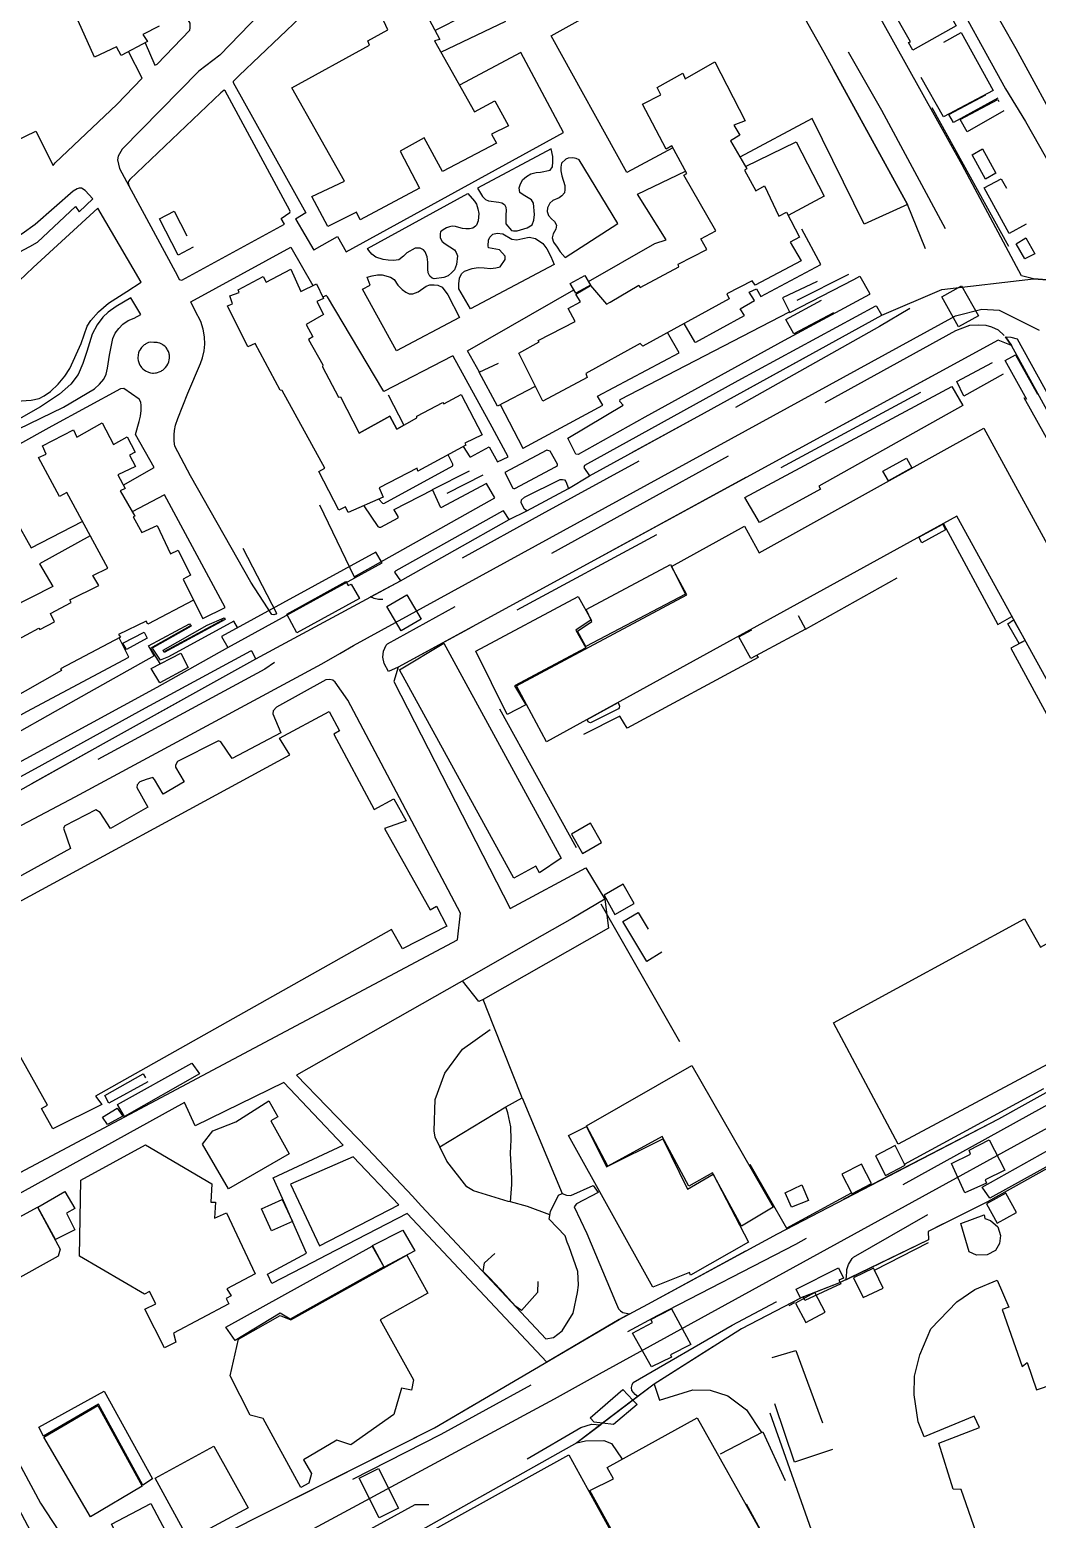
# Model space of a CAD drawing. Header units: millimetres. Extents: x 198785 to 203305, y 542885 to 545889.
# Drawn here: x 199502.6 to 199685, y 545003.5 to 545273.2 of the extents above; entities that cross this region are included whole.
import ezdxf

# ---------------------------------------------------------------- set-up
doc = ezdxf.new("R2010")
doc.units = ezdxf.units.MM
for name, pattern in [('FENCE_25K', [54.3, 28.7, -9.2, -16.4]), ('HIDDEN_BULD_25K', [28.8, 18.4, -10.4]), ('HIDDEN_IN_25K', [56.5, 36.5, -20]), ('HIDDEN_SORO_25K', [40.1, 25.4, -14.7])]:
    doc.linetypes.add(name, pattern=pattern)
for name, color, linetype in [('A0013114', 253, 'Continuous'), ('A0013118', 253, 'Continuous'), ('A0023119', 253, 'Continuous'), ('A0023214', 253, 'Continuous'), ('A0033324', 253, 'Continuous'), ('A0043325', 253, 'Continuous'), ('A0053326', 253, 'Continuous'), ('B0014111', 253, 'Continuous'), ('B0014113', 253, 'Continuous'), ('B0014115', 253, 'Continuous'), ('B0014116', 253, 'Continuous'), ('B0014118', 253, 'Continuous'), ('B0024120', 253, 'Continuous'), ('B0024127', 253, 'Continuous'), ('C0076117', 253, 'Continuous')]:
    doc.layers.add(name, color=color, linetype=linetype)

msp = doc.modelspace()

# ---------------------------------------------------------------- linework, layer by layer
at = {"layer": 'A0013114'}
for points in [[(199455.93, 545110.73), (199479.43, 545123.67), (199485.72, 545127.04), (199496.02, 545133.01), (199497.87, 545133.83), (199516.53, 545144.28), (199543.58, 545159.26), (199569.72, 545173.43), (199589.43, 545184.51), (199592.6, 545186.06), (199600.18, 545190.1), (199603.93, 545192.43), (199624.76, 545203.83), (199656.86, 545221.49), (199667.76, 545226.14), (199684.34, 545228.07), (199687.67, 545227.82), (199703.89, 545197.32), (199725.27, 545158.6), (199745.76, 545121.58), (199746.11, 545119.54), (199762.44, 545090.13), (199797.32, 545027.13), (199826.7, 544973.41)], [(199464.66, 545102.61), (199461.06, 545100.76), (199458.92, 545099.69), (199474.73, 545065.03), (199476.54, 545063.83), (199477.56, 545063.12), (199479.22, 545062.08), (199480.71, 545060.96), (199482.19, 545060.69), (199480.46, 545051.24), (199504.57, 545006.4), (199515.55, 544989.64), (199575.89, 545020.04), (199609.31, 545039.66), (199614.51, 545042.46), (199637.97, 545055.21), (199678.07, 545076.03), (199735.51, 545108.01), (199737.36, 545112.09), (199680.34, 545216.02), (199677.94, 545216.98), (199569.35, 545157.79)], [(199560.24, 545151.82), (199557.91, 545155.07), (199557.51, 545155.43), (199556.93, 545155.55), (199556.21, 545155.5), (199547.32, 545150.52), (199546.69, 545149.84), (199546.64, 545149.3), (199548.08, 545145.91), (199539.3, 545141.22), (199537.22, 545144.24), (199536.81, 545144.41), (199529.37, 545140.7), (199529.02, 545140.03), (199529.03, 545139.69), (199530.56, 545137.03), (199526.77, 545134.81), (199525.19, 545137.42), (199524.9, 545137.77), (199523.7, 545137.42), (199522.58, 545136.99), (199522.1, 545136.48), (199522.03, 545135.96), (199523.98, 545132.41), (199517.25, 545128.58), (199515.39, 545131.45), (199514.57, 545131.93), (199509, 545129.02), (199508.74, 545128.62), (199510, 545124.92), (199500.45, 545119.67)], [(199741.32, 545096.37), (199691.44, 545069.63), (199676.02, 545060.98), (199665.29, 545055.63), (199665.34, 545054.11), (199649.24, 545046.3), (199642.25, 545043.61), (199631.46, 545037.97), (199615.64, 545027.95), (199601.67, 545017.37), (199525.96, 544974.81), (199560.33, 544905.84), (199795.74, 544988.1), (199803.5, 544987.03), (199796.86, 544999.51), (199758.04, 545069.65), (199743.77, 545095.18), (199741.32, 545096.37)]]:
    msp.add_lwpolyline(points, dxfattribs=at)
at = {"layer": 'A0013118'}
for points in [[(199612.3, 545384.97), (199613.06, 545384.65), (199613.55, 545383.79), (199617.18, 545373.28), (199620.94, 545362.5), (199635.86, 545336.41), (199638.08, 545331.44), (199646.43, 545317.74), (199651.51, 545309.41), (199652.76, 545307.9), (199657.17, 545302.59), (199679.29, 545262.48), (199682.87, 545256.55), (199699.67, 545226.96)], [(199684.34, 545228.07), (199682.14, 545228.64), (199671.41, 545248.69), (199649.32, 545288.44), (199628.94, 545325.49), (199624.26, 545334.85), (199600.42, 545377.58), (199600.25, 545378.16), (199600.31, 545378.43), (199601.99, 545379.33)], [(199689.94, 545253.67), (199681.21, 545269.69), (199668.84, 545291.48), (199659.21, 545309.09), (199659.15, 545310.43), (199659.36, 545311.95), (199662.84, 545317.65), (199666.63, 545323.09), (199668.33, 545327.05), (199669.2, 545331.39), (199669.14, 545338.16), (199669.03, 545344.34), (199669.22, 545349.68), (199669.66, 545352.03), (199670.86, 545355.08), (199673.36, 545357.83), (199679.17, 545361.29), (199689.87, 545364.88)], [(199480.9, 545303.62), (199479.17, 545307), (199475.71, 545305.44), (199475.72, 545305.23), (199484.24, 545290.28), (199488.47, 545282.31), (199488.7, 545281.05), (199489.21, 545278.58), (199489.65, 545276.29), (199489.98, 545274.77), (199490.63, 545272.28), (199491.18, 545270.44), (199491.74, 545269), (199492.42, 545267.55), (199498.68, 545255.51), (199499.37, 545253.85), (199499.76, 545253.17), (199500.01, 545252.98), (199503.72, 545254.78), (199506.9, 545248.61), (199507.22, 545249.05), (199518.39, 545259.62), (199523.01, 545264.39), (199520.54, 545269.21)], [(199523.54, 545270.81), (199525.25, 545266.78), (199525.7, 545266.92), (199531.63, 545273.1), (199531.68, 545273.52), (199531.66, 545274.36), (199530.11, 545276.94), (199516.87, 545301.15), (199516.42, 545301.23), (199515.24, 545300.93), (199510.32, 545298.52)], [(199619.07, 545251.79), (199610.71, 545247.33), (199597.03, 545272.06), (199617.97, 545283.76), (199633.39, 545292.13)], [(199633.39, 545292.16), (199646.39, 545269.11), (199661.53, 545241.56), (199653.67, 545237.96), (199644.25, 545257.11), (199631.2, 545250.11)], [(199561.43, 545283.53), (199553.21, 545282.08), (199551.77, 545281.79), (199550.64, 545281.51), (199549.78, 545281.17), (199548.91, 545280.6), (199547.91, 545279.86), (199537.04, 545268.59), (199533.23, 545265.69), (199519.37, 545251.54), (199518.65, 545250.29), (199518.52, 545249.61), (199518.87, 545248.06), (199520.57, 545244.91)], [(199561.43, 545283.53), (199560.18, 545283.19), (199559.71, 545282.99), (199558.96, 545282.46), (199540.53, 545264.9), (199539.47, 545263.82), (199539.48, 545263.62), (199552.61, 545240.01), (199550.77, 545238.88), (199550.8, 545238.8), (199554.03, 545233.25), (199554.17, 545233.36), (199558.36, 545235.75), (199559.89, 545232.94), (199599.27, 545254.58), (199591.52, 545269.03), (199580.41, 545263.15)], [(199577.06, 545269.11), (199588.8, 545274.71), (199586.54, 545278.32), (199576, 545273.02)], [(199520.57, 545244.91), (199529.39, 545228.59), (199529.69, 545227.98), (199530.17, 545227.82), (199548.76, 545237.99), (199548.14, 545238.97), (199549.72, 545240.07), (199549.77, 545240.25), (199549.7, 545240.46), (199537.98, 545262.13), (199537.84, 545262.22), (199537.24, 545261.76), (199520.75, 545246.06), (199520.57, 545245.83), (199520.43, 545245.5), (199520.57, 545244.91)], [(199597, 545251.63), (199583.71, 545244.46), (199584.61, 545243), (199585.14, 545242.45), (199585.66, 545242.2), (199587.52, 545241.98), (199588.1, 545241.85), (199588.56, 545241.55), (199588.81, 545241.02), (199588.87, 545240.42), (199588.81, 545239.64), (199588.84, 545238.06), (199589.81, 545236.85), (199590.22, 545236.74), (199590.85, 545236.75), (199592.68, 545237.29), (199593.58, 545237.86), (199593.87, 545238.67), (199593.99, 545239.72), (199593.84, 545241.8), (199593.48, 545242.39), (199592.57, 545242.94), (199591.93, 545243.26), (199591.35, 545243.73), (199591.22, 545244.52), (199591.38, 545245.12), (199591.86, 545245.99), (199592.57, 545246.58), (199593.35, 545247.06), (199594.29, 545247.35), (199595.09, 545247.37), (199596.83, 545247.74), (199597.27, 545248.37), (199597.33, 545249.23), (199597.31, 545250.2), (199597, 545251.63)], [(199632.19, 545248.43), (199641.37, 545252.88), (199646.41, 545243.03), (199639.91, 545239.53)], [(199600.92, 545249.96), (199600.12, 545249.92), (199599.7, 545249.75), (199598.89, 545249.04), (199598.8, 545248.28), (199598.8, 545247.65), (199598.93, 545246.73), (199599.48, 545245), (199599.49, 545244.27), (199599.42, 545243.66), (199598.98, 545243.11), (199598.45, 545242.71), (199597.35, 545242.25), (199596.76, 545241.79), (199596.33, 545240.93), (199596.31, 545240.25), (199596.51, 545239.56), (199597.08, 545238.94), (199597.65, 545238.45), (199598, 545237.81), (199597.89, 545237.08), (199597.39, 545236.23), (199597.22, 545235.49), (199597.46, 545234.71), (199598.12, 545233.8), (199598.66, 545232.95), (199599.56, 545231.95), (199609.08, 545238.1), (199602.11, 545249.64), (199601.55, 545249.88), (199600.92, 545249.96)], [(199603.77, 545227.57), (199615.8, 545234.45), (199617.84, 545235.15), (199612.65, 545243.4), (199621.36, 545247.56)], [(199511.99, 545244.47), (199511.59, 545244.46), (199511.2, 545244.38), (199510.47, 545243.93), (199503.61, 545237.89), (199501.27, 545236.23), (199499.23, 545235.03), (199496.36, 545233.98), (199491.94, 545232.67), (199480.8, 545229.59), (199482.42, 545226.67), (199485.09, 545227.02), (199484.37, 545228.82), (199496.71, 545231.41), (199499.84, 545232.41), (199502.64, 545233.92), (199504.02, 545234.71), (199510.89, 545241.16), (199511.59, 545240.21), (199514.03, 545242.55), (199512.67, 545244.04), (199511.99, 545244.47)], [(199581.58, 545237.1), (199580.96, 545237.17), (199580.28, 545237.34), (199579.69, 545237.56), (199579.07, 545237.6), (199578.61, 545237.51), (199578.1, 545237.29), (199577.5, 545236.94), (199577, 545236.58), (199576.91, 545236.24), (199576.95, 545235.47), (199577.29, 545234.85), (199577.85, 545234.4), (199579.55, 545233.35), (199579.81, 545232.82), (199580.04, 545232.22), (199579.89, 545230.68), (199579.51, 545229.73), (199579.04, 545229.24), (199578.37, 545228.62), (199577.61, 545228.33), (199575.87, 545228.08), (199575.46, 545228.18), (199575.06, 545228.55), (199574.76, 545229.16), (199574.72, 545229.83), (199574.71, 545231.1), (199574.58, 545232.04), (199574.19, 545232.98), (199573.89, 545233.32), (199573.3, 545233.64), (199572.43, 545233.63), (199570.87, 545232.77), (199570.3, 545232.17), (199569.46, 545231.52), (199568.49, 545231.37), (199567.49, 545231.46), (199566.59, 545231.59), (199565.26, 545232.02), (199564.53, 545232.57), (199563.99, 545233.2), (199563.8, 545233.55), (199581.94, 545243.52), (199583.16, 545242.14), (199583.48, 545241.62), (199583.74, 545240.74), (199583.9, 545239.93), (199583.79, 545238.56), (199583.51, 545237.81), (199583.32, 545237.61), (199582.82, 545237.27), (199582.21, 545237.14), (199581.58, 545237.1)], [(199500.23, 545205.95), (199502.91, 545206.09), (199504.33, 545206.39), (199505.25, 545206.87), (199506.37, 545207.67), (199507.8, 545209.02), (199509, 545210.45), (199509.9, 545211.83), (199511.95, 545216.34), (199513.03, 545219.52), (199513.7, 545220.54), (199515.08, 545222.1), (199516.86, 545223.67), (199520.2, 545225.81), (199522.8, 545227.49), (199514.97, 545240.84), (199503.23, 545230.12), (199500.74, 545227.72)], [(199621.05, 545219.98), (199622.97, 545216.64), (199623.21, 545216.62), (199632, 545221.43), (199631.21, 545222.66), (199633.81, 545224.15), (199632.89, 545225.67), (199634.17, 545226.25), (199634.95, 545224.9), (199645.86, 545230.67), (199642.41, 545237.06)], [(199590.82, 545235.14), (199591.9, 545235.4), (199593.04, 545235.59), (199594.2, 545235.36), (199595.5, 545234.47), (199596.24, 545233.52), (199596.93, 545232.14), (199597.57, 545230.66), (199582.44, 545222.67), (199580.32, 545226.29), (199580.3, 545227.14), (199580.45, 545228.21), (199580.76, 545228.99), (199581.34, 545229.49), (199582.73, 545229.94), (199583.83, 545230.1), (199584.9, 545230.06), (199586.05, 545229.97), (199587, 545230.04), (199587.76, 545230.24), (199588.72, 545231.58), (199588.67, 545232.2), (199587.64, 545233.31), (199585.67, 545233.71), (199585.63, 545234.04), (199585.66, 545235.08), (199585.94, 545235.6), (199586.49, 545236.15), (199587.22, 545236.33), (199588.26, 545236.2), (199589.89, 545235.28), (199590.82, 545235.14)], [(199541.23, 545179.33), (199547.3, 545167.57), (199547.18, 545167.37), (199546.84, 545167.24), (199546.44, 545167.3), (199542.68, 545173.17), (199531.72, 545192.44), (199528.92, 545197.78), (199528.8, 545198.66), (199528.75, 545199.86), (199528.83, 545200.6), (199529.04, 545201.61), (199529.44, 545202.81), (199531.23, 545207.39), (199533.56, 545212.74), (199533.92, 545213.76), (199534.19, 545215.02), (199534.31, 545216.24), (199534.27, 545217.6), (199534.05, 545218.96), (199533.58, 545220.33), (199532.59, 545222.3), (199531.82, 545223.93), (199549.92, 545233.83), (199553.88, 545226.84)], [(199571.33, 545225.38), (199571.96, 545225.38), (199572.92, 545225.71), (199574.37, 545226.73), (199575.06, 545226.99), (199575.82, 545226.99), (199576.49, 545226.92), (199577.31, 545226.55), (199578.33, 545225.16), (199580.42, 545221.07), (199569.03, 545215.06), (199562.88, 545226.18), (199564.26, 545226.9), (199563.69, 545228.38), (199564.64, 545228.64), (199565.58, 545228.79), (199566.4, 545228.82), (199567.94, 545228.4), (199568.58, 545227.95), (199569.28, 545226.9), (199570.04, 545226.15), (199570.73, 545225.68), (199571.33, 545225.38)], [(199651.78, 545227.94), (199652.91, 545228.54), (199654.67, 545225.45), (199654.62, 545225.23), (199639.17, 545216.9), (199613.97, 545203.03), (199601.89, 545196.28), (199601.49, 545196.33), (199600.02, 545199.22), (199610.05, 545205.22), (199609.44, 545205.86), (199609.49, 545206.24), (199640.17, 545222.08)], [(199746.11, 545119.54), (199745.76, 545121.58), (199725.27, 545158.6), (199703.89, 545197.32), (199687.67, 545227.82), (199684.34, 545228.07)], [(199520.91, 545224.61), (199518.27, 545223.06), (199516.8, 545222.06), (199515.89, 545221.14), (199514.82, 545219.73), (199513.95, 545218.06), (199512.94, 545214.94), (199512.24, 545212.73), (199511.42, 545210.77), (199510.1, 545209.03), (199507.99, 545207.17), (199504.6, 545204.89), (199499.82, 545202.17)], [(199500.52, 545200.86), (199508.77, 545204.87), (199514.35, 545208.16), (199515.27, 545209.02), (199516.07, 545209.91), (199516.45, 545210.84), (199516.73, 545211.89), (199517.07, 545214.24), (199517.68, 545217.27), (199518.1, 545218.25), (199518.74, 545219.09), (199519.51, 545219.85), (199520.46, 545220.54), (199521.55, 545220.98), (199522.72, 545221.59), (199520.91, 545224.61)], [(199581.12, 545197.71), (199582.28, 545195.86), (199582.46, 545195.87), (199585.8, 545197.64), (199587.33, 545194.92), (199589.21, 545195.86), (199586.36, 545201.23), (199579.3, 545214.08), (199579.11, 545214.05), (199566.75, 545207.7), (199566.56, 545207.97), (199556.55, 545224.81), (199556.32, 545225.05), (199555.69, 545224.74)], [(199584.02, 545211.17), (199581.88, 545215.05), (199601.13, 545226.06)], [(199656.86, 545221.49), (199655.97, 545223.07), (199655.73, 545223.14), (199630.82, 545209.58), (199603.05, 545194.27), (199602.95, 545193.93), (199603.93, 545192.43)], [(199587.77, 545205.3), (199591.92, 545197.44), (199591.96, 545197.41), (199606.36, 545205.19), (199605.42, 545206.84), (199620.22, 545214.7), (199618.1, 545218.36)], [(199519.57, 545190.74), (199525.13, 545193.93), (199521.78, 545199.87), (199522.46, 545202.23), (199522.71, 545203.22), (199522.79, 545204.26), (199522.82, 545205.14), (199522.75, 545205.77), (199522.46, 545206.32), (199519.64, 545208.22), (199519.04, 545208.16), (199506.65, 545201.43), (199494.31, 545194.57), (199502.89, 545179.36), (199512.14, 545184.17)], [(199596.24, 545197.03), (199588.65, 545193.03), (199590.1, 545190.16), (199590.29, 545190.13), (199590.42, 545190.13), (199597.8, 545194.03), (199598.16, 545194.31), (199598.15, 545194.51), (199596.81, 545196.88), (199596.42, 545197.01), (199596.24, 545197.03)], [(199565.83, 545188.2), (199566.5, 545187.45), (199566.74, 545187.43), (199579.25, 545194.21), (199579.25, 545194.54), (199578.37, 545196.22)], [(199592.6, 545186.06), (199592.19, 545186.36), (199591.6, 545187.54), (199591.64, 545188.07), (199592.17, 545188.56), (199598.67, 545191.73), (199599.07, 545191.77), (199599.41, 545191.67), (199599.69, 545191.4), (199600.18, 545190.1)], [(199532.26, 545169.88), (199533.97, 545166.59), (199538.02, 545168.56), (199527.02, 545188.97), (199521.19, 545185.88)], [(199555.06, 545187.17), (199561.33, 545174.12), (199586.84, 545188.45), (199585.29, 545191)], [(199563.1, 545187.01), (199565.65, 545183.24), (199565.86, 545183.13), (199566.21, 545183.13), (199569.33, 545184.82), (199569.34, 545185.04), (199568.59, 545186.26), (199568.59, 545186.32), (199575.52, 545189.89)], [(199589.43, 545184.51), (199588.52, 545185.87), (199588.38, 545186.06), (199588.2, 545186.02), (199568.9, 545175.24), (199568.68, 545174.97), (199569.72, 545173.43)], [(199668.01, 545183.73), (199677.86, 545165.51), (199680.43, 545166.94)], [(199513.56, 545181.56), (199504.4, 545176.45), (199506.83, 545172.35), (199495.22, 545166.51)], [(199643.06, 545164.68), (199659.65, 545173.94)], [(199525.15, 545159.83), (199524.16, 545161.61), (199531.58, 545165.59), (199531.86, 545165.18), (199524.8, 545161.23), (199526.22, 545159.07)], [(199540.22, 545164.93), (199539.6, 545166.08), (199527.75, 545159.67), (199526.22, 545159.07)], [(199526.96, 545160.45), (199526.76, 545160.88), (199534.72, 545165.37), (199537.81, 545166.69), (199537.99, 545166.4), (199526.96, 545160.45)], [(199490.29, 545164.03), (199485.79, 545161.76), (199474.18, 545155.55), (199480.08, 545145.38), (199485.26, 545135.86), (199485.78, 545135.77), (199491.96, 545139.64), (199490.22, 545143.16), (199502.08, 545149.75), (199520.55, 545159.61), (199518.81, 545163.06)], [(199682.82, 545162.61), (199680.24, 545161.21), (199697.44, 545129.54)], [(199525.15, 545159.83), (199513.3, 545153.21), (199493.15, 545141.86), (199495.22, 545138.16), (199495.56, 545137.94), (199495.81, 545137.94), (199525.69, 545154.17), (199538.51, 545161.32)], [(199543.58, 545159.26), (199542.85, 545160.68), (199542.59, 545160.7), (199522.84, 545149.96), (199504.83, 545140.04), (199497.03, 545135.83), (199496.85, 545135.52), (199496.82, 545135.23), (199496.85, 545134.93), (199497.87, 545133.83)], [(199634.25, 545159.91), (199634.5, 545159.52), (199610.8, 545146.71), (199609.48, 545148.89), (199602.87, 545145.59)], [(199569.35, 545157.79), (199568.51, 545155.19), (199589.61, 545114.1), (199603.31, 545121.45), (199606.72, 545115.77), (199600.8, 545112.25), (199593.61, 545108.16), (199584.83, 545103.17), (199550.94, 545083.91), (199561.93, 545072.56), (199563.84, 545070.6), (199571.89, 545061.99), (199573.5, 545060.26), (199579.11, 545054.26), (199596.03, 545036.17), (199597.42, 545036.41), (199599.02, 545037.62), (199601.01, 545040.8), (199601.8, 545044.59), (199601.99, 545045.88), (199601.83, 545048.38), (199600.27, 545052.83), (199599.92, 545053.69), (199599.54, 545054.85), (199596.65, 545057.87), (199596.91, 545059.24), (199598.35, 545062.18), (199599.03, 545062.5), (199599.8, 545062.2), (199600.6, 545062.15), (199604.65, 545063.96), (199605.51, 545062.69), (199601.62, 545060.61), (199601.18, 545060.08), (199603.49, 545055.25), (199608.66, 545042.9), (199609.21, 545041.59), (199609.55, 545041.22), (199610, 545040.92), (199611.2, 545040.68), (199611.2, 545040.68), (199609.31, 545039.66), (199596.22, 545031.98), (199596.22, 545031.98), (199570.95, 545058.88), (199556.37, 545051.34), (199553.81, 545050.01), (199546.47, 545046.22), (199545.68, 545047.9), (199552.75, 545051.67), (199550.26, 545057.3), (199548.36, 545061.61), (199546.71, 545065.34), (199559.38, 545071.23), (199548.65, 545082.6), (199532.58, 545074.74), (199530.66, 545078.97), (199480.46, 545051.24)], [(199483.92, 545057.27), (199580.09, 545108.43), (199580.61, 545113.22), (199560.24, 545151.82)], [(199606.72, 545115.77), (199607.4, 545110.53), (199584.71, 545097.58), (199583.94, 545097.27), (199580.95, 545100.96)], [(199555.07, 545053.04), (199569.45, 545060.42), (199561.17, 545069.1), (199549.83, 545064.16), (199555.07, 545053.04)], [(199615.64, 545027.95), (199616.65, 545025.07), (199622.64, 545026.96), (199625.8, 545026.87), (199628.98, 545025.87), (199632.36, 545023.33), (199635.11, 545019.24)], [(199601.67, 545017.37), (199603.21, 545017.74), (199606.53, 545017.75), (199607.95, 545017.23), (199609.89, 545014.39)]]:
    msp.add_lwpolyline(points, dxfattribs=at)
at = {"layer": 'A0023119', "linetype": 'HIDDEN_SORO_25K', "flags": 128}
for points in [[(199586.63, 545092.73), (199584.71, 545097.58)], [(199576.89, 545070.95), (199576.03, 545072.71), (199575.82, 545073.85), (199576.05, 545079.51), (199577.79, 545084.3), (199580.97, 545088.63), (199586.44, 545092.54), (199586.63, 545092.73)], [(199591.76, 545079.81), (199586.63, 545092.73)], [(199576.89, 545070.95), (199588.79, 545078.17)], [(199588.79, 545078.17), (199591.76, 545079.81)], [(199589.67, 545060.96), (199589.92, 545064.11), (199589.89, 545065.18), (199589.63, 545069.82), (199589.77, 545072.2), (199589.74, 545074.53), (199589.18, 545077.12), (199588.79, 545078.17)], [(199591.76, 545079.81), (199599.03, 545062.5)], [(199589.67, 545060.96), (199589.24, 545061.07), (199582.95, 545062.99), (199581.77, 545063.71), (199578.15, 545068.33), (199576.89, 545070.95)], [(199596.79, 545058.6), (199592.75, 545060.16), (199589.67, 545060.96)]]:
    msp.add_lwpolyline(points, dxfattribs=at)
at = {"layer": 'A0023214'}
for points in [[(199503.89, 544999.24), (199494.08, 545017.74), (199481.44, 545039.8), (199474.83, 545053.59), (199465.7, 545061.64), (199457.87, 545076.83), (199450.43, 545093.18), (199450.2, 545095.64), (199449.54, 545100.23), (199457.36, 545105.47), (199459.77, 545107.34), (199510.86, 545134.28), (199555.49, 545158.39), (199558.78, 545160.25), (199561.24, 545161.67), (199670.19, 545221.4), (199674.98, 545222.58), (199678.14, 545222.38), (199685.37, 545218.77)], [(199514.08, 544980.5), (199519.89, 544983.46), (199597.63, 545025.31), (199605.79, 545029.85), (199740.49, 545103.82), (199747.14, 545107.47)]]:
    msp.add_lwpolyline(points, dxfattribs=at)
at = {"layer": 'A0033324', "linetype": 'HIDDEN_IN_25K', "flags": 128}
for points in [[(199596.16, 545368.09), (199609.86, 545343.24), (199624.08, 545316.87), (199639.61, 545288.92), (199656.8, 545258.58), (199670.04, 545233.96), (199670.14, 545233), (199670.13, 545232.04), (199670.09, 545231.02), (199669.98, 545230.25), (199669.72, 545229.21), (199668.93, 545227.88), (199667.76, 545226.14), (199661.53, 545241.56), (199646.39, 545269.11), (199633.39, 545292.16), (199631.62, 545294.01), (199623.26, 545310.42), (199620.43, 545315.9), (199608.29, 545337.76), (199592.56, 545366.04), (199591.39, 545366.84), (199589.25, 545367.26), (199588.58, 545367.19), (199587.77, 545366.99), (199574.38, 545359.88), (199548.92, 545345.57), (199545.47, 545343.58), (199522.29, 545330.92), (199499.63, 545318.29), (199491.37, 545314.12), (199485.53, 545311.06), (199485.49, 545312.66), (199485.62, 545313.71), (199486.05, 545314.99), (199486.32, 545315.73), (199486.72, 545316.31), (199502.45, 545324.67), (199527.27, 545338.11), (199555.83, 545353.74), (199585.97, 545370.32), (199587.21, 545370.8), (199588.14, 545371.01), (199591.13, 545370.9), (199592.08, 545370.69), (199594.39, 545369.64), (199595.03, 545369.12), (199595.58, 545368.71), (199596.16, 545368.09)], [(199566.53, 545170.02), (199565.78, 545170.02), (199564.95, 545170.19), (199564.32, 545170.5), (199569.72, 545173.43), (199589.43, 545184.51), (199592.6, 545186.06), (199600.18, 545190.1), (199603.93, 545192.43), (199624.76, 545203.83), (199656.86, 545221.49), (199661.95, 545222.71), (199656.44, 545219.46), (199623.26, 545200.72), (199595.31, 545185.46), (199567.38, 545170.1), (199566.53, 545170.02)], [(199679.26, 545217.58), (199680.34, 545216.02), (199677.94, 545216.98), (199569.35, 545157.79), (199567.56, 545157.01), (199566.82, 545158.42), (199566.57, 545159.6), (199566.66, 545160.67), (199567.15, 545161.77), (199567.4, 545161.99), (199670.29, 545218.72), (199672.82, 545219.66), (199674.32, 545219.77), (199675.68, 545219.69), (199676.74, 545219.4), (199677.92, 545218.82), (199679.26, 545217.58)], [(199737.36, 545112.09), (199680.34, 545216.02), (199679.26, 545217.58), (199680.24, 545217.54), (199681.4, 545217.21), (199738.1, 545113.86), (199737.83, 545112.92), (199737.36, 545112.09)], [(199479.87, 545121.7), (199455.71, 545108.28), (199453.58, 545107.95), (199452.34, 545107.97), (199451.58, 545108.03), (199450.73, 545108.23), (199449.84, 545108.52), (199447.69, 545109.8), (199446.95, 545110.52), (199446.48, 545111.26), (199443.73, 545116.09), (199447.09, 545117.76), (199447.08, 545118.08), (199454.92, 545112.2), (199455.93, 545110.73), (199479.43, 545123.67), (199485.72, 545127.04), (199496.02, 545133.01), (199497.87, 545133.83), (199516.53, 545144.28), (199543.58, 545159.26), (199548.86, 545162.12), (199548.77, 545161.67), (199548.6, 545160.95), (199548.36, 545160.35), (199548.03, 545159.83), (199547.54, 545159.24), (199547.06, 545158.72), (199545.19, 545157.42), (199513.22, 545140.1), (199479.87, 545121.7)], [(199737.36, 545112.09), (199737.71, 545110.58), (199737.74, 545109.26), (199737.55, 545108.06), (199737.29, 545107.4), (199737, 545106.89), (199736.38, 545106.12), (199735.52, 545105.36), (199726.91, 545100.49), (199705.55, 545088.88), (199641.23, 545053.28), (199616.18, 545040.37), (199577.02, 545018.87), (199552.63, 545006.4), (199525.15, 544991.71), (199523.48, 544991.09), (199522.37, 544993.07), (199575.89, 545020.04), (199609.31, 545039.66), (199614.51, 545042.46), (199637.97, 545055.21), (199678.07, 545076.03), (199735.51, 545108.01), (199737.36, 545112.09)], [(199665.34, 545054.11), (199650.43, 545046.88), (199650.48, 545047.67), (199650.54, 545048.24), (199650.54, 545048.46), (199650.56, 545048.76), (199650.85, 545049.66), (199651.51, 545050.74), (199651.75, 545050.97), (199669.34, 545061.1), (199671.54, 545062), (199672.49, 545062.28), (199672.98, 545062.27), (199675.5, 545060.72), (199665.29, 545055.63), (199665.34, 545054.11)], [(199615.64, 545027.95), (199612.68, 545025.72), (199612.23, 545026.1), (199611.65, 545026.84), (199611.58, 545027.36), (199611.66, 545027.84), (199611.89, 545028.29), (199629.81, 545038.67), (199637.75, 545042.85), (199638.2, 545042.92), (199641.03, 545042.97), (199631.46, 545037.97), (199615.64, 545027.95)], [(199601.67, 545017.37), (199525.96, 544974.81), (199524.16, 544978.47), (199524.16, 544979.15), (199525.74, 544980.76), (199572.43, 545006.19), (199578.28, 545006.14), (199602.41, 545020.13), (199604.32, 545020.71), (199605.99, 545020.64), (199601.67, 545017.37)]]:
    msp.add_lwpolyline(points, dxfattribs=at)
at = {"layer": 'A0043325'}
for points in [[(199674.35, 545221.37), (199670.78, 545219.36), (199667.72, 545224.81), (199671.29, 545226.82), (199674.35, 545221.37)], [(199559.87, 545173.27), (199560.25, 545172.53), (199560.84, 545172.82), (199562.3, 545170.2), (199551.01, 545163.99), (199549.19, 545167.37), (199559.87, 545173.27)], [(199573.47, 545166.46), (199569.87, 545164.34), (199567.27, 545168.77), (199570.87, 545170.89), (199573.47, 545166.46)], [(199675.8, 545064.38), (199671.91, 545062.63), (199669.48, 545067.93), (199672.95, 545069.64), (199672.66, 545070.31), (199676.31, 545072.23), (199679.15, 545066.74), (199675.6, 545064.94), (199675.8, 545064.38)], [(199688.33, 545068.24), (199676.41, 545061.64), (199675.04, 545063.65), (199687.08, 545070.39), (199688.33, 545068.24)], [(199649.47, 545046.15), (199642.93, 545043.11), (199642.67, 545043.77), (199642.66, 545043.81), (199642.38, 545043.66), (199642.16, 545043.55), (199642.15, 545043.56), (199641.38, 545045.17), (199649.06, 545049.06), (199649.94, 545047.17), (199649.08, 545046.77), (199649.34, 545046.35), (199649.47, 545046.15)], [(199618.79, 545032.85), (199615.18, 545031.11), (199611.76, 545037.22), (199615.39, 545039.12), (199615.09, 545039.68), (199618.83, 545041.61), (199622.28, 545035.17), (199618.6, 545033.31), (199618.79, 545032.85)], [(199612.56, 545024.29), (199608.28, 545020.67), (199606.34, 545020.91), (199604.8, 545021.11), (199604.07, 545021.89), (199609.99, 545026.98), (199611.82, 545025.06), (199612.56, 545024.29)], [(199569.37, 545005.53), (199565.87, 545003.77), (199562.26, 545010.93), (199565.76, 545012.69), (199569.37, 545005.53)]]:
    msp.add_lwpolyline(points, dxfattribs=at)
at = {"layer": 'A0053326'}
for points in [[(199494.47, 544999.22), (199484.1, 545023.38), (199474.57, 545042.37), (199465.66, 545037.62), (199480.46, 545051.24), (199504.57, 545006.4), (199515.55, 544989.64), (199575.89, 545020.04), (199609.31, 545039.66), (199614.51, 545042.46), (199637.97, 545055.21), (199678.07, 545076.03), (199735.51, 545108.01), (199737.36, 545112.09), (199746.43, 545118.96), (199756.95, 545100.03)], [(199803.5, 544987.03), (199787.63, 545016.19), (199782.51, 545025.44), (199743.77, 545095.18), (199741.32, 545096.37), (199691.44, 545069.63), (199676.02, 545060.98), (199665.29, 545055.63), (199665.34, 545054.11), (199649.34, 545046.35), (199649.24, 545046.3), (199642.67, 545043.77), (199642.38, 545043.66), (199642.25, 545043.61), (199642.15, 545043.56), (199631.46, 545037.97), (199615.64, 545027.95), (199611.82, 545025.06), (199606.34, 545020.91), (199601.67, 545017.37), (199525.96, 544974.81)]]:
    msp.add_lwpolyline(points, dxfattribs=at)
at = {"layer": 'B0014111'}
for points in [[(199645.77, 545190.01), (199634.71, 545183.96), (199632.07, 545188.5), (199669.54, 545208.57), (199671.55, 545205.14), (199645.48, 545190.54), (199645.77, 545190.01)], [(199675.33, 545201.05), (199710.37, 545136.85), (199717.35, 545124.06), (199707.11, 545118.44), (199670.46, 545185.08), (199596.19, 545144.23), (199590.76, 545154.39), (199621.56, 545170.89), (199618.83, 545175.99), (199632.01, 545183.29), (199634.66, 545178.48), (199675.33, 545201.05)], [(199621.33, 545170.99), (199603.31, 545161.54), (199601.78, 545164.29), (199604.4, 545166.07), (199603.37, 545168.21), (199618.61, 545176.34), (199621.33, 545170.99)], [(199592.46, 545150.94), (199589.05, 545149.22), (199583.37, 545160.69), (199601.93, 545170.59), (199604.24, 545166.33), (199601.48, 545164.45), (199603.3, 545161.29), (199590.36, 545154.42), (199592.46, 545150.94)], [(199495.65, 545112.58), (199549.73, 545141.89), (199547.86, 545144.9), (199556.83, 545149.73), (199558.72, 545146.22), (199557.65, 545145.64)], [(199557.65, 545145.64), (199565, 545132), (199568.52, 545133.95), (199570.78, 545129.96), (199566.83, 545128.55), (199575.09, 545113.82), (199576.28, 545114.5), (199578.11, 545110.91), (199570.09, 545106.81), (199568.14, 545110.27), (199514.53, 545080.09), (199515.67, 545078.61), (199506.8, 545074.21), (199504.75, 545077.87), (199505.82, 545078.47), (199490.21, 545106.29)], [(199722.17, 545123.55), (199731.01, 545107.23), (199700.88, 545090.96), (199699.29, 545093.92), (199694.22, 545091.2), (199694.8, 545090.13), (199659.85, 545071.43), (199648.11, 545093.36), (199682.72, 545112.24), (199685.57, 545107.07), (199691.04, 545110.08), (199692.59, 545107.26), (199722.17, 545123.55)], [(199533.36, 545084.13), (199519.76, 545076.41), (199518.51, 545078.61), (199532, 545086.1), (199533.36, 545084.13)], [(199622.46, 545085.66), (199637.18, 545060.04), (199631.49, 545056.6), (199626.24, 545066.25), (199621.94, 545063.83), (199617.14, 545072.8), (199607.28, 545067.46), (199603.43, 545074.76), (199622.46, 545085.66)], [(199549.62, 545069.69), (199538.61, 545063.33), (199533.92, 545071.44), (199535.78, 545073.83), (199539.94, 545075.49), (199545.94, 545079.27), (199547.56, 545076.37), (199546.27, 545075.65), (199549.62, 545069.69)], [(199603.39, 545074.59), (199607.04, 545067.29), (199617.21, 545072.38), (199621.69, 545063.28), (199626.32, 545066.01), (199632.75, 545053.69), (199622.25, 545047.7), (199622.06, 545048.18), (199615.42, 545045.52), (199600.13, 545072.96), (199603.39, 545074.59)], [(199536.28, 545060.9), (199536.1, 545058.03), (199538.26, 545058.97), (199543.45, 545047.95), (199538.3, 545045.26), (199539.08, 545043.96), (199538.17, 545043.47), (199538.67, 545042.53), (199528.67, 545037.18), (199529.1, 545035.57), (199527.01, 545034.52), (199523.48, 545041.53), (199525.43, 545042.51), (199524.32, 545044.72), (199523.38, 545044.24), (199511.65, 545051.16), (199511.86, 545064.88), (199523.58, 545071.33), (199535.62, 545064.26), (199535.42, 545060.95), (199536.28, 545060.9)], [(199510.78, 545055.91), (199507.27, 545054.16), (199504.07, 545060.03), (199509.01, 545062.86), (199510.78, 545059.76), (199509.29, 545058.91), (199510.78, 545055.91)], [(199507.76, 545051.16), (199490.6, 545041.62), (199489.81, 545041.96), (199485.47, 545049.87), (199504.04, 545060.02), (199508.17, 545052.42), (199507.76, 545051.16)], [(199675.97, 545051.4), (199674.03, 545051.33), (199672.68, 545051.94), (199671.18, 545057.03), (199675.43, 545058.61), (199675.55, 545057.99), (199676.52, 545057.58), (199677.9, 545056.43), (199678.33, 545054.87), (199678.15, 545053.45), (199677.47, 545052.2), (199675.97, 545051.4)], [(199572.35, 545052.14), (199566.81, 545049.17), (199564.67, 545053.08), (199570.19, 545055.83), (199572.35, 545052.14)], [(199566.76, 545049.2), (199549.78, 545039.71), (199547.95, 545040.85), (199539.81, 545035.89), (199538.1, 545038.3), (199564.59, 545052.95), (199566.76, 545049.2)], [(199574.72, 545044.42), (199566.06, 545039.61), (199572.1, 545028.75), (199571.71, 545026.88), (199569.92, 545027.26), (199568.55, 545022.48), (199560.74, 545016.96), (199558.23, 545017.81), (199552.21, 545014.28), (199553.65, 545011.82), (199553.15, 545010.07), (199551.7, 545009.27), (199544.87, 545021.73), (199542.54, 545022.36), (199538.9, 545029.5), (199540.43, 545036.11), (199547.96, 545040.38), (199549.89, 545039.61), (199570.89, 545051.31), (199574.72, 545044.42)], [(199677.67, 544990.39), (199671.21, 545008.92), (199669.79, 545008.94), (199667.21, 545017.28), (199674.54, 545020.12), (199673.61, 545022.19), (199664.56, 545018.44), (199663.46, 545021.14), (199662.75, 545026.05), (199662.8, 545029.41), (199663.78, 545033.29), (199665.76, 545037.97), (199670.43, 545042.88), (199673.71, 545045.1), (199677.77, 545046.82), (199679.84, 545041.92), (199678.64, 545041.49), (199682.3, 545031.2), (199683.18, 545031.9), (199684.86, 545026.96), (199705.48, 545033.96)], [(199516.09, 545026.69), (199524.83, 545010.82), (199523.1, 545009.69), (199515.07, 545024.38), (199505.12, 545018.58), (199504.25, 545020.17), (199516.09, 545026.69)], [(199522.99, 545009.5), (199513.64, 545003.97), (199505.17, 545018.38), (199514.95, 545024.13), (199522.99, 545009.5)], [(199635.07, 545001.13), (199616.25, 544990.48), (199615.1, 544992.41), (199612.58, 544991.05), (199609.05, 544997.69), (199609.8, 544998.22), (199603.99, 545008.71), (199608.3, 545010.82), (199607.15, 545012.88), (199623.43, 545021.86), (199635.07, 545001.13)], [(199542.18, 545005.58), (199531.46, 544999.78), (199525.35, 545010.98), (199535.98, 545016.74), (199542.18, 545005.58)], [(199595.62, 544974.77), (199574.29, 544962.99), (199569.26, 544971.89), (199542.05, 544956.54), (199532.32, 544974.34), (199553.02, 544985.93), (199551.59, 544988.22), (199600.22, 545015.19), (199609.49, 544998.3), (199589.23, 544986.98), (199595.62, 544974.77)], [(199528.27, 544999.33), (199521.04, 544995.62), (199517.41, 545002.65), (199524.57, 545006.35), (199528.27, 544999.33)]]:
    msp.add_lwpolyline(points, dxfattribs=at)
at = {"layer": 'B0014113'}
msp.add_lwpolyline([(199598.83, 545123.19), (199594.88, 545120.56), (199594.22, 545121.77), (199590.26, 545119.6), (199569.59, 545157.29), (199577.62, 545162.14), (199598.83, 545123.19)], dxfattribs=at)
at = {"layer": 'B0014115'}
for points in [[(199575.91, 545271.16), (199583.14, 545258.28), (199586.83, 545260.32), (199589.3, 545255.76), (199586.21, 545254.27), (199587.15, 545252.65), (199577.35, 545247.5), (199574.03, 545253.61), (199569.7, 545251.21), (199573.18, 545244.47), (199562.43, 545238.75), (199561.79, 545240.13), (199556.57, 545237.55), (199553.72, 545242.95), (199559.59, 545245.75), (199550.08, 545262.63), (199564.11, 545270.4), (199563.85, 545271.18), (199567.45, 545273.14), (199564.94, 545278.69), (199571.12, 545282.21), (199576.85, 545271.42), (199575.91, 545271.16)], [(199526.08, 545273.83), (199523.08, 545272.28), (199523.92, 545271.01), (199519.18, 545268.49), (199518.34, 545270.08), (199514.35, 545268.18), (199510.84, 545275.98)], [(199626.64, 545267.33), (199632.16, 545256.68), (199630.08, 545255.92), (199631.19, 545254.08), (199629.47, 545253.07), (199632.45, 545247.99), (199632.04, 545247.75), (199634.07, 545244), (199635.64, 545244.89), (199638.21, 545239.44), (199639.59, 545240.13), (199641.99, 545235.62), (199640.3, 545234.73), (199642.29, 545231.33), (199633.92, 545226.9), (199633.42, 545227.74), (199628.79, 545225.34), (199629.25, 545224.47), (199613.61, 545215.9), (199613.16, 545216.38), (199603.29, 545210.92), (199603.54, 545210.2), (199595.52, 545205.91), (199591.15, 545214.62), (199594.82, 545216.66), (199594.65, 545216.92), (199601.39, 545220.36), (199600.08, 545222.71), (199602.32, 545223.9), (199601.48, 545225.28), (199604.17, 545226.86), (199607.01, 545223.5), (199607.69, 545223.87), (199612.91, 545226.92), (199613.14, 545226.51), (199620.12, 545230.27), (199620, 545230.71), (199625.22, 545233.38), (199624.09, 545235.34), (199626.82, 545236.74), (199621.05, 545246.83), (199621.6, 545247.12), (199618.88, 545252.13), (199617.81, 545251.57), (199613.56, 545259.69), (199616.88, 545261.37), (199616.21, 545262.71), (199620.86, 545265.29), (199621.27, 545264.29), (199626.64, 545267.33)], [(199549.88, 545229.82), (199551.71, 545225.8), (199554.54, 545227.16), (199555.8, 545224.52), (199554.62, 545223.95), (199555.83, 545221.61), (199552.68, 545219.83), (199553.89, 545217.59), (199553.07, 545217.12), (199555.67, 545212.49), (199555.6, 545212.15), (199558.51, 545206.67), (199558.86, 545206.73), (199562.29, 545200.12), (199567.84, 545203.21), (199569.11, 545200.87), (199572.7, 545202.93), (199572.68, 545203.2), (199577.42, 545205.67), (199577.61, 545205.46), (199580.74, 545207.15), (199584.51, 545199.82), (199581.39, 545198.31), (199581.58, 545197.96), (199572.88, 545193.23), (199572.74, 545193.77), (199565.86, 545190.21), (199566.61, 545188.55), (199560.29, 545185.78), (199559.82, 545186.77), (199558.58, 545186.17), (199554.99, 545193.21), (199556.02, 545193.78), (199548.3, 545207.88), (199547.97, 545207.91), (199543.42, 545216.36), (199542.13, 545215.78), (199538.41, 545223.19), (199539.36, 545223.56), (199538.87, 545225.01), (199540.54, 545225.59), (199540.39, 545226.06), (199544.89, 545228.51), (199545.42, 545227.49), (199549.88, 545229.82)], [(199515.72, 545201.99), (199517.77, 545198.06), (199520.28, 545199.49), (199521.74, 545196.72), (199520.69, 545196.13), (199521.8, 545194.11), (199518.6, 545192.59), (199519.89, 545190.13), (199518.99, 545189.68), (199521.64, 545185.11), (199521.37, 545184.98), (199522.9, 545182.14), (199525.67, 545183.41), (199528.12, 545178.27), (199529.53, 545178.96), (199531.76, 545174.41), (199530.42, 545173.73), (199532.26, 545169.88), (199524.02, 545165.58), (199523.7, 545166.12), (199518.72, 545163.7), (199519.05, 545163.18), (199508.23, 545157.48), (199508.4, 545157.14), (199491.67, 545147.68)], [(199499.81, 545162.44), (199504.29, 545164.81), (199504.44, 545164.59), (199507.13, 545165.96), (199506.39, 545167.48), (199510.15, 545169.49), (199509.88, 545169.98), (199515.14, 545172.57), (199514.04, 545174.35), (199516.75, 545175.69), (199509.32, 545189.38), (199508.02, 545188.69), (199504.23, 545195.72), (199505.58, 545196.31), (199504.94, 545197.84), (199510.55, 545200.71), (199511.17, 545199.4), (199515.72, 545201.99)]]:
    msp.add_lwpolyline(points, dxfattribs=at)
at = {"layer": 'B0014116', "linetype": 'HIDDEN_BULD_25K', "flags": 128}
for points in [[(199532.19, 545233.79), (199529.51, 545232.38), (199526.11, 545238.92), (199528.79, 545240.3), (199532.19, 545233.79)], [(199604.12, 545226.95), (199601.49, 545225.45), (199600.46, 545227.21), (199603.12, 545228.68), (199604.12, 545226.95)], [(199648.1, 545221.9), (199640.93, 545218.14), (199639.5, 545220.69), (199646.66, 545224.59), (199648.1, 545221.9)], [(199594, 545208.55), (199587.28, 545205.05), (199583.97, 545211.15), (199590.87, 545214.46), (199594, 545208.55)], [(199678.82, 545210.82), (199671.73, 545206.84), (199670.43, 545209.47), (199677.17, 545213.06), (199678.82, 545210.82)], [(199725.67, 545133.23), (199724.15, 545132.23), (199679.23, 545213.27), (199681.1, 545214.33), (199725.67, 545133.23)], [(199567.52, 545207.1), (199570.33, 545201.58), (199569.11, 545200.88), (199567.84, 545203.22), (199562.29, 545200.14), (199560.68, 545203.25), (199567.52, 545207.1)], [(199662.31, 545193.83), (199658.07, 545191.48), (199657.05, 545193.23), (199661.33, 545195.58), (199662.31, 545193.83)], [(199668.39, 545182.66), (199664.13, 545180.31), (199663.59, 545181.29), (199667.94, 545183.68), (199668.39, 545182.66)], [(199643.06, 545164.68), (199633.17, 545159.32), (199631.01, 545163.28), (199640.84, 545168.7), (199643.06, 545164.68)], [(199682.8, 545162.61), (199681.72, 545162.04), (199679.67, 545165.64), (199680.74, 545166.36), (199682.8, 545162.61)], [(199523.89, 545163.02), (199520.16, 545160.99), (199519.48, 545162.09), (199523.32, 545164.11), (199523.89, 545163.02)], [(199531.34, 545157.69), (199526.16, 545154.93), (199524.62, 545157.51), (199529.97, 545160.28), (199531.34, 545157.69)], [(199609.19, 545150.23), (199604.16, 545147.72), (199603.97, 545147.73), (199603.74, 545147.9), (199603.56, 545148.28), (199609.15, 545151.35), (199609.4, 545150.69), (199609.32, 545150.44), (199609.19, 545150.23)], [(199617.06, 545106.2), (199614.33, 545104.5), (199609.98, 545111.76), (199612.79, 545113.33), (199617.06, 545106.2)], [(199524.03, 545082.69), (199516.98, 545078.87), (199516.24, 545080.24), (199523.17, 545084.18), (199524.03, 545082.69)], [(199519.48, 545076.48), (199516.73, 545074.99), (199515.82, 545076.33), (199518.45, 545077.91), (199519.48, 545076.48)], [(199643.58, 545061.23), (199640.54, 545060.04), (199639.35, 545062.6), (199642.4, 545064.08), (199643.58, 545061.23)], [(199550.17, 545057.42), (199546.37, 545055.72), (199544.57, 545059.74), (199548.34, 545061.43), (199550.17, 545057.42)], [(199594.54, 545044.54), (199591.62, 545041.29), (199590.61, 545042.03), (199589.3, 545043.49), (199587.81, 545045.15), (199585.83, 545047.24), (199584.7, 545048.38), (199584.97, 545049.96), (199587.01, 545051.78), (199588.47, 545051.99), (199591.18, 545051.08), (199593.09, 545049.52), (199594.61, 545046.98), (199594.54, 545044.54)], [(199647.97, 545016.12), (199641.08, 545013.87), (199634.85, 545032.14), (199641.28, 545034.06), (199647.97, 545016.12)], [(199644.18, 544999.9), (199637.66, 544996.55), (199627.49, 545015.26), (199635.33, 545019.36), (199644.18, 544999.9)]]:
    msp.add_lwpolyline(points, dxfattribs=at)
at = {"layer": 'B0014118', "linetype": 'HIDDEN_BULD_25K', "flags": 128}
for points in [[(199670.35, 545273.88), (199662.48, 545269.48), (199661.7, 545270.86), (199662.05, 545270.98), (199649.36, 545293.21), (199657.27, 545297.4), (199660.62, 545291.52), (199665.76, 545282.52), (199669.79, 545275.44), (199669.54, 545275.27), (199670.35, 545273.88)], [(199677.06, 545262.18), (199668.06, 545257.4), (199662.17, 545267.73), (199671.23, 545272.64), (199677.06, 545262.18)], [(199677.89, 545260.76), (199669.84, 545256.39), (199669.02, 545257.82), (199677.18, 545262.18), (199677.89, 545260.76)], [(199678.98, 545258.48), (199672.35, 545254.7), (199671.03, 545256.9), (199677.85, 545260.57), (199678.98, 545258.48)], [(199677.53, 545247.18), (199675.64, 545246.13), (199673.21, 545250.53), (199675.12, 545251.58), (199677.53, 545247.18)], [(199683.02, 545238), (199679.93, 545236.31), (199675.39, 545244.55), (199678.45, 545246.2), (199683.02, 545238)], [(199684.56, 545232.6), (199682.76, 545231.68), (199681.2, 545234.42), (199682.94, 545235.47), (199684.56, 545232.6)]]:
    msp.add_lwpolyline(points, dxfattribs=at)
at = {"layer": 'B0024120', "linetype": 'FENCE_25K', "flags": 128}
for points in [[(199849.78, 544980.83), (199830.16, 544973.04), (199826.94, 544973.69), (199797.12, 545028.08), (199746.51, 545119.65), (199746.15, 545121.87), (199718.42, 545172.13), (199694.39, 545215.96), (199688.11, 545228.53), (199682.51, 545229.15), (199658.17, 545273.14), (199636.86, 545312.36), (199629.14, 545325.57), (199629.05, 545327.73), (199619.12, 545344.84), (199600.56, 545378.57)], [(199601.62, 545125.07), (199586.9, 545151.67), (199580.93, 545162.75), (199677.86, 545215.12), (199725.4, 545129.65), (199725.17, 545128.77)], [(199606.01, 545114.92), (199639.64, 545056.23), (199651.38, 545062.6)], [(199661, 545067.82), (199691.73, 545084.49)], [(199655.55, 545048.61), (199665.33, 545053.6)], [(199664.33, 544944.44), (199631.43, 545037.53), (199641.11, 545042.75)]]:
    msp.add_lwpolyline(points, dxfattribs=at)
at = {"layer": 'B0024127'}
for points in [[(199537.33, 545163.35), (199538.51, 545161.32), (199566.44, 545176.64), (199565.31, 545178.58), (199537.33, 545163.35)], [(199606.15, 545126.04), (199604.17, 545129.51), (199600.7, 545127.53), (199602.68, 545124.06), (199606.15, 545126.04)], [(199612.05, 545114.98), (199610.07, 545118.46), (199606.59, 545116.48), (199608.57, 545113), (199612.05, 545114.98)], [(199657.56, 545065.75), (199661.11, 545067.6), (199661, 545067.82), (199659.27, 545071.15), (199655.72, 545069.3), (199657.56, 545065.75)], [(199653.17, 545067.82), (199649.62, 545065.98), (199651.38, 545062.6), (199651.47, 545062.43), (199655.02, 545064.27), (199653.17, 545067.82)], [(199677.73, 545057.11), (199681.24, 545059.04), (199679.31, 545062.54), (199675.81, 545060.61), (199677.73, 545057.11)], [(199653.51, 545043.64), (199657.11, 545045.38), (199655.55, 545048.61), (199655.37, 545048.98), (199651.77, 545047.24), (199653.51, 545043.64)], [(199644.74, 545044.54), (199641.22, 545042.64), (199643.12, 545039.12), (199646.64, 545041.02), (199644.74, 545044.54)]]:
    msp.add_lwpolyline(points, dxfattribs=at)
at = {"layer": 'C0076117'}
for points in [[(199645.17, 545227.59), (199638.92, 545224.63), (199640.22, 545221.99), (199651.81, 545227.96)], [(199641.57, 545224.24), (199650.89, 545228.89)], [(199524.49, 545216.61), (199524.14, 545216.52), (199523.98, 545216.46), (199523.66, 545216.3), (199523.51, 545216.21), (199523.36, 545216.11), (199523.09, 545215.88), (199522.85, 545215.62), (199522.74, 545215.48), (199522.55, 545215.18), (199522.47, 545215.02), (199522.35, 545214.69), (199522.26, 545214.34), (199522.23, 545214.17), (199522.21, 545213.81), (199522.22, 545213.63), (199522.27, 545213.28), (199522.31, 545213.11), (199522.42, 545212.77), (199522.58, 545212.45), (199522.75, 545212.18), (199522.86, 545212.04), (199523.1, 545211.78), (199523.38, 545211.55), (199523.52, 545211.45), (199523.68, 545211.36), (199524, 545211.21), (199524.16, 545211.15), (199524.51, 545211.06), (199524.86, 545211.02), (199525.04, 545211.01), (199525.39, 545211.03), (199525.57, 545211.06), (199525.74, 545211.1), (199526.08, 545211.21), (199526.4, 545211.36), (199526.55, 545211.45), (199526.7, 545211.55), (199526.98, 545211.77), (199527.22, 545212.03), (199527.45, 545212.31), (199527.62, 545212.6), (199527.7, 545212.76), (199527.82, 545213.07), (199527.9, 545213.4), (199527.94, 545213.74), (199527.94, 545213.91), (199527.92, 545214.25), (199527.89, 545214.42), (199527.85, 545214.58), (199527.74, 545214.9), (199527.59, 545215.21), (199527.5, 545215.35), (199527.3, 545215.62), (199527.07, 545215.86), (199526.8, 545216.08), (199526.66, 545216.17), (199526.52, 545216.26), (199526.21, 545216.4), (199525.88, 545216.5), (199525.72, 545216.53), (199525.38, 545216.57), (199525.12, 545216.57), (199524.49, 545216.61)], [(199585.29, 545191), (199577.07, 545186.63), (199575.51, 545189.92), (199582.23, 545193.33)], [(199584.66, 545192.55), (199578.16, 545189.22)], [(199526.22, 545158.42), (199524.5, 545161.24), (199531.68, 545165.26)], [(199537.67, 545166.33), (199527.01, 545160.6)]]:
    msp.add_lwpolyline(points, dxfattribs=at)

doc.saveas('drawing.dxf')
